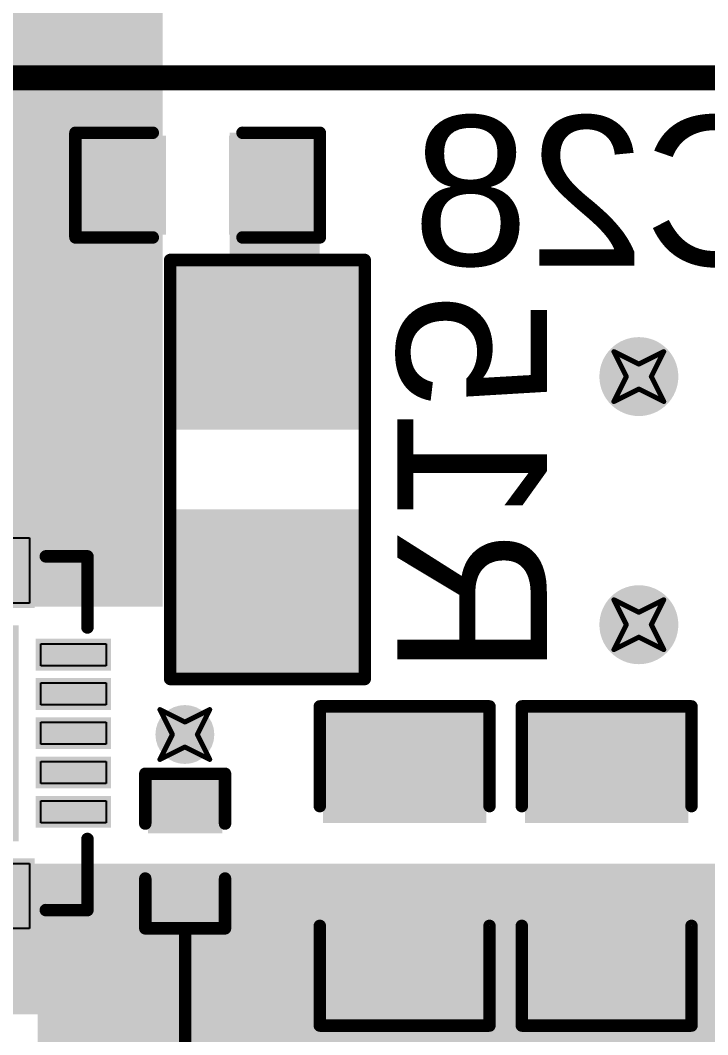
# Model space of a CAD drawing. Header units: inches. Extents: x -11 to 1110, y -7 to 455.
# Drawn here: x 575.46 to 582.46, y 11.88 to 22.21 of the extents above; entities that cross this region are included whole.
import ezdxf

# ---------------------------------------------------------------- set-up
doc = ezdxf.new("R2010")
doc.units = ezdxf.units.IN
for name, color, linetype in [('Bottom Layer', 5, 'Continuous'), ('Bottom Overlay', 54, 'Continuous'), ('Bottom Paste', 16, 'Continuous'), ('Bottom Solder', 6, 'Continuous'), ('Drill Drawing', 1, 'Continuous'), ('Top Layer', 1, 'Continuous'), ('Top Solder', 216, 'Continuous'), ('Via Holes', 16, 'Continuous')]:
    doc.layers.add(name, color=color, linetype=linetype)
doc.styles.add('Arial', font='', dxfattribs={"height": 0.2})
doc.styles.get('Arial').set_extended_font_data('Arial')

# ---------------------------------------------------------------- blocks, each defined once
blk = doc.blocks.new('VQFN_CLIP_28_EP_3_5_4_5___B_7')
at = {"layer": 'Bottom Layer'}
for points in [[(-0.912, 1.825), (-0.912, 2.49), (-0.688, 2.49), (-0.688, 1.825)], [(-0.512, 1.825), (-0.512, 2.49), (-0.288, 2.49), (-0.288, 1.825)], [(-0.112, 1.825), (-0.112, 2.49), (0.112, 2.49), (0.112, 1.825)], [(0.288, 1.825), (0.288, 2.49), (0.512, 2.49), (0.512, 1.825)], [(0.688, 1.825), (0.688, 2.49), (0.912, 2.49), (0.912, 1.825)], [(-1.99, 1.488), (-1.99, 1.712), (-1.325, 1.712), (-1.325, 1.488)], [(1.325, 1.488), (1.325, 1.712), (1.99, 1.712), (1.99, 1.488)], [(-1.05, -1.55), (-1.05, 1.55), (1.05, 1.55), (1.05, -1.55)], [(-1.99, 1.088), (-1.99, 1.312), (-1.325, 1.312), (-1.325, 1.088)], [(1.325, 1.088), (1.325, 1.312), (1.99, 1.312), (1.99, 1.088)], [(-1.99, 0.688), (-1.99, 0.912), (-1.325, 0.912), (-1.325, 0.688)], [(1.325, 0.688), (1.325, 0.912), (1.99, 0.912), (1.99, 0.688)], [(-1.99, 0.288), (-1.99, 0.512), (-1.325, 0.512), (-1.325, 0.288)], [(1.325, 0.288), (1.325, 0.512), (1.99, 0.512), (1.99, 0.288)], [(-1.99, -0.112), (-1.99, 0.112), (-1.325, 0.112), (-1.325, -0.112)], [(1.325, -0.112), (1.325, 0.112), (1.99, 0.112), (1.99, -0.112)], [(-1.99, -0.512), (-1.99, -0.288), (-1.325, -0.288), (-1.325, -0.512)], [(1.325, -0.512), (1.325, -0.288), (1.99, -0.288), (1.99, -0.512)], [(-1.99, -0.912), (-1.99, -0.688), (-1.325, -0.688), (-1.325, -0.912)], [(1.325, -0.912), (1.325, -0.688), (1.99, -0.688), (1.99, -0.912)], [(-1.99, -1.312), (-1.99, -1.088), (-1.325, -1.088), (-1.325, -1.312)], [(1.325, -1.312), (1.325, -1.088), (1.99, -1.088), (1.99, -1.312)], [(-1.99, -1.712), (-1.99, -1.488), (-1.325, -1.488), (-1.325, -1.712)], [(1.325, -1.712), (1.325, -1.488), (1.99, -1.488), (1.99, -1.712)], [(-0.912, -2.49), (-0.912, -1.825), (-0.688, -1.825), (-0.688, -2.49)], [(-0.512, -2.49), (-0.512, -1.825), (-0.288, -1.825), (-0.288, -2.49)], [(-0.112, -2.49), (-0.112, -1.825), (0.112, -1.825), (0.112, -2.49)], [(0.288, -2.49), (0.288, -1.825), (0.512, -1.825), (0.512, -2.49)], [(0.688, -2.49), (0.688, -1.825), (0.912, -1.825), (0.912, -2.49)]]:
    blk.add_hatch(color=5, dxfattribs=at).paths.add_polyline_path(points)
at = {"layer": 'Bottom Solder'}
for points in [[(-0.962, 1.775), (-0.962, 2.54), (-0.638, 2.54), (-0.638, 1.775)], [(-0.562, 1.775), (-0.562, 2.54), (-0.238, 2.54), (-0.238, 1.775)], [(-0.162, 1.775), (-0.162, 2.54), (0.162, 2.54), (0.162, 1.775)], [(0.238, 1.775), (0.238, 2.54), (0.562, 2.54), (0.562, 1.775)], [(0.638, 1.775), (0.638, 2.54), (0.962, 2.54), (0.962, 1.775)], [(-2.04, 1.438), (-2.04, 1.762), (-1.275, 1.762), (-1.275, 1.438)], [(1.275, 1.438), (1.275, 1.762), (2.04, 1.762), (2.04, 1.438)], [(-1.1, -1.6), (-1.1, 1.6), (1.1, 1.6), (1.1, -1.6)], [(-2.04, 1.038), (-2.04, 1.362), (-1.275, 1.362), (-1.275, 1.038)], [(1.275, 1.038), (1.275, 1.362), (2.04, 1.362), (2.04, 1.038)], [(-2.04, 0.638), (-2.04, 0.962), (-1.275, 0.962), (-1.275, 0.638)], [(1.275, 0.638), (1.275, 0.962), (2.04, 0.962), (2.04, 0.638)], [(-2.04, 0.238), (-2.04, 0.562), (-1.275, 0.562), (-1.275, 0.238)], [(1.275, 0.238), (1.275, 0.562), (2.04, 0.562), (2.04, 0.238)], [(-2.04, -0.162), (-2.04, 0.162), (-1.275, 0.162), (-1.275, -0.162)], [(1.275, -0.162), (1.275, 0.162), (2.04, 0.162), (2.04, -0.162)], [(-2.04, -0.562), (-2.04, -0.238), (-1.275, -0.238), (-1.275, -0.562)], [(1.275, -0.562), (1.275, -0.238), (2.04, -0.238), (2.04, -0.562)], [(-2.04, -0.962), (-2.04, -0.638), (-1.275, -0.638), (-1.275, -0.962)], [(1.275, -0.962), (1.275, -0.638), (2.04, -0.638), (2.04, -0.962)], [(-2.04, -1.362), (-2.04, -1.038), (-1.275, -1.038), (-1.275, -1.362)], [(1.275, -1.362), (1.275, -1.038), (2.04, -1.038), (2.04, -1.362)], [(-2.04, -1.762), (-2.04, -1.438), (-1.275, -1.438), (-1.275, -1.762)], [(1.275, -1.762), (1.275, -1.438), (2.04, -1.438), (2.04, -1.762)], [(-0.962, -2.54), (-0.962, -1.775), (-0.638, -1.775), (-0.638, -2.54)], [(-0.562, -2.54), (-0.562, -1.775), (-0.238, -1.775), (-0.238, -2.54)], [(-0.162, -2.54), (-0.162, -1.775), (0.162, -1.775), (0.162, -2.54)], [(0.238, -2.54), (0.238, -1.775), (0.562, -1.775), (0.562, -2.54)], [(0.638, -2.54), (0.638, -1.775), (0.962, -1.775), (0.962, -2.54)]]:
    blk.add_hatch(color=6, dxfattribs=at).paths.add_polyline_path(points)
at = {"layer": 'Bottom Overlay'}
for points in [[(-1.077, 2.301, 0.127, 0.127, 0), (-1.801, 2.301, 0.127, 0.127, 0)], [(-1.801, 1.877, 0.127, 0.127, 0), (-1.801, 2.301, 0.127, 0.127, 0)], [(1.801, 2.301, 0.127, 0.127, 0), (1.077, 2.301, 0.127, 0.127, 0)], [(1.801, 1.877, 0.127, 0.127, 0), (1.801, 2.301, 0.127, 0.127, 0)], [(-2.271, -1.742, 0.127, 0.127, 0), (-2.271, -1.488, 0.127, 0.127, 0)], [(-2.144, -1.615, 0.127, 0.127, 0), (-2.271, -1.488, 0.127, 0.127, 0)], [(-2.271, -1.742, 0.127, 0.127, 0), (-2.144, -1.615, 0.127, 0.127, 0)], [(-1.801, -2.301, 0.127, 0.127, 0), (-1.801, -1.877, 0.127, 0.127, 0)], [(1.801, -2.301, 0.127, 0.127, 0), (1.801, -1.877, 0.127, 0.127, 0)], [(-1.077, -2.301, 0.127, 0.127, 0), (-1.801, -2.301, 0.127, 0.127, 0)], [(1.801, -2.301, 0.127, 0.127, 0), (1.077, -2.301, 0.127, 0.127, 0)]]:
    blk.add_lwpolyline(points, format="xyseb", dxfattribs=at)
for points in [[(-1.833, 2.301, 0.0635, 0.0635, 1), (-1.769, 2.301, 0.0635, 0.0635, 1)], [(-1.833, 2.301, 0.0635, 0.0635, 1), (-1.769, 2.301, 0.0635, 0.0635, 1)], [(-1.109, 2.301, 0.0635, 0.0635, 1), (-1.045, 2.301, 0.0635, 0.0635, 1)], [(1.045, 2.301, 0.0635, 0.0635, 1), (1.109, 2.301, 0.0635, 0.0635, 1)], [(1.769, 2.301, 0.0635, 0.0635, 1), (1.833, 2.301, 0.0635, 0.0635, 1)], [(1.769, 2.301, 0.0635, 0.0635, 1), (1.833, 2.301, 0.0635, 0.0635, 1)], [(-1.833, 1.877, 0.0635, 0.0635, 1), (-1.769, 1.877, 0.0635, 0.0635, 1)], [(1.769, 1.877, 0.0635, 0.0635, 1), (1.833, 1.877, 0.0635, 0.0635, 1)], [(-2.302, -1.488, 0.0635, 0.0635, 1), (-2.239, -1.488, 0.0635, 0.0635, 1)], [(-2.302, -1.488, 0.0635, 0.0635, 1), (-2.239, -1.488, 0.0635, 0.0635, 1)], [(-2.175, -1.615, 0.0635, 0.0635, 1), (-2.112, -1.615, 0.0635, 0.0635, 1)], [(-2.175, -1.615, 0.0635, 0.0635, 1), (-2.112, -1.615, 0.0635, 0.0635, 1)], [(-2.302, -1.742, 0.0635, 0.0635, 1), (-2.239, -1.742, 0.0635, 0.0635, 1)], [(-2.302, -1.742, 0.0635, 0.0635, 1), (-2.239, -1.742, 0.0635, 0.0635, 1)], [(-1.833, -1.877, 0.0635, 0.0635, 1), (-1.769, -1.877, 0.0635, 0.0635, 1)], [(1.769, -1.877, 0.0635, 0.0635, 1), (1.833, -1.877, 0.0635, 0.0635, 1)], [(-1.833, -2.301, 0.0635, 0.0635, 1), (-1.769, -2.301, 0.0635, 0.0635, 1)], [(-1.833, -2.301, 0.0635, 0.0635, 1), (-1.769, -2.301, 0.0635, 0.0635, 1)], [(-1.109, -2.301, 0.0635, 0.0635, 1), (-1.045, -2.301, 0.0635, 0.0635, 1)], [(1.045, -2.301, 0.0635, 0.0635, 1), (1.109, -2.301, 0.0635, 0.0635, 1)], [(1.769, -2.301, 0.0635, 0.0635, 1), (1.833, -2.301, 0.0635, 0.0635, 1)], [(1.769, -2.301, 0.0635, 0.0635, 1), (1.833, -2.301, 0.0635, 0.0635, 1)]]:
    blk.add_lwpolyline(points, format="xyseb", close=True, dxfattribs=at)
at = {"layer": 'Bottom Paste'}
for p, q in [((-0.912, 1.825), (-0.912, 2.49)), ((-0.912, 2.49), (-0.688, 2.49)), ((-0.688, 2.49), (-0.688, 1.825)), ((-0.512, 1.825), (-0.512, 2.49)), ((-0.512, 2.49), (-0.288, 2.49)), ((-0.288, 2.49), (-0.288, 1.825)), ((-0.112, 1.825), (-0.112, 2.49)), ((-0.112, 2.49), (0.112, 2.49)), ((0.112, 2.49), (0.112, 1.825)), ((0.288, 1.825), (0.288, 2.49)), ((0.288, 2.49), (0.512, 2.49)), ((0.512, 2.49), (0.512, 1.825)), ((0.688, 1.825), (0.688, 2.49)), ((0.688, 2.49), (0.912, 2.49)), ((0.912, 2.49), (0.912, 1.825)), ((-0.688, 1.825), (-0.912, 1.825)), ((-0.688, 1.825), (-0.688, 1.825)), ((-0.288, 1.825), (-0.512, 1.825)), ((-0.288, 1.825), (-0.288, 1.825)), ((0.112, 1.825), (-0.112, 1.825)), ((0.112, 1.825), (0.112, 1.825)), ((0.512, 1.825), (0.288, 1.825)), ((0.512, 1.825), (0.512, 1.825)), ((0.912, 1.825), (0.688, 1.825)), ((0.912, 1.825), (0.912, 1.825)), ((-1.99, 1.488), (-1.99, 1.712)), ((-1.99, 1.712), (-1.325, 1.712)), ((-1.325, 1.712), (-1.325, 1.488)), ((1.325, 1.488), (1.325, 1.712)), ((1.325, 1.712), (1.99, 1.712)), ((1.99, 1.712), (1.99, 1.488)), ((-1.325, 1.488), (-1.99, 1.488)), ((-1.325, 1.488), (-1.325, 1.488)), ((1.99, 1.488), (1.325, 1.488)), ((1.99, 1.488), (1.99, 1.488)), ((-1.99, 1.312), (-1.325, 1.312)), ((-1.99, 1.088), (-1.99, 1.312)), ((-1.99, 1.312), (-1.99, 1.312)), ((-1.325, 1.312), (-1.325, 1.088)), ((-0.9, 1.3), (0.9, 1.3)), ((-0.9, -1.3), (-0.9, 1.3)), ((-0.9, 1.3), (-0.9, 1.3)), ((0.9, 1.3), (0.9, -1.3)), ((1.325, 1.088), (1.325, 1.312)), ((1.325, 1.312), (1.99, 1.312)), ((1.99, 1.312), (1.99, 1.088)), ((-1.325, 1.088), (-1.99, 1.088)), ((1.99, 1.088), (1.325, 1.088)), ((1.99, 1.088), (1.99, 1.088)), ((-1.99, 0.688), (-1.99, 0.912)), ((-1.99, 0.912), (-1.325, 0.912)), ((-1.325, 0.912), (-1.325, 0.688)), ((1.325, 0.912), (1.99, 0.912)), ((1.325, 0.688), (1.325, 0.912)), ((1.325, 0.912), (1.325, 0.912)), ((1.99, 0.912), (1.99, 0.688)), ((-1.325, 0.688), (-1.99, 0.688)), ((-1.325, 0.688), (-1.325, 0.688)), ((1.99, 0.688), (1.325, 0.688)), ((-1.99, 0.288), (-1.99, 0.512)), ((-1.99, 0.512), (-1.325, 0.512)), ((-1.325, 0.512), (-1.325, 0.288)), ((1.325, 0.512), (1.99, 0.512)), ((1.325, 0.288), (1.325, 0.512)), ((1.325, 0.512), (1.325, 0.512)), ((1.99, 0.512), (1.99, 0.288)), ((-1.325, 0.288), (-1.99, 0.288)), ((-1.325, 0.288), (-1.325, 0.288)), ((1.99, 0.288), (1.325, 0.288)), ((-1.99, -0.112), (-1.99, 0.112)), ((-1.99, 0.112), (-1.325, 0.112)), ((-1.325, 0.112), (-1.325, -0.112)), ((1.325, 0.112), (1.99, 0.112)), ((1.325, -0.112), (1.325, 0.112)), ((1.325, 0.112), (1.325, 0.112)), ((1.99, 0.112), (1.99, -0.112)), ((-1.325, -0.112), (-1.99, -0.112)), ((-1.325, -0.112), (-1.325, -0.112)), ((1.99, -0.112), (1.325, -0.112)), ((-1.99, -0.512), (-1.99, -0.288)), ((-1.99, -0.288), (-1.325, -0.288)), ((-1.325, -0.288), (-1.325, -0.512)), ((1.325, -0.288), (1.99, -0.288)), ((1.325, -0.512), (1.325, -0.288)), ((1.325, -0.288), (1.325, -0.288)), ((1.99, -0.288), (1.99, -0.512)), ((-1.325, -0.512), (-1.99, -0.512)), ((-1.325, -0.512), (-1.325, -0.512)), ((1.99, -0.512), (1.325, -0.512)), ((-1.99, -0.912), (-1.99, -0.688)), ((-1.99, -0.688), (-1.325, -0.688)), ((-1.325, -0.688), (-1.325, -0.912)), ((1.325, -0.688), (1.99, -0.688)), ((1.325, -0.912), (1.325, -0.688)), ((1.325, -0.688), (1.325, -0.688)), ((1.99, -0.688), (1.99, -0.912)), ((-1.325, -0.912), (-1.99, -0.912)), ((-1.325, -0.912), (-1.325, -0.912)), ((1.99, -0.912), (1.325, -0.912)), ((-1.99, -1.088), (-1.325, -1.088)), ((-1.99, -1.312), (-1.99, -1.088)), ((-1.99, -1.088), (-1.99, -1.088)), ((-1.325, -1.088), (-1.325, -1.312)), ((1.325, -1.088), (1.99, -1.088)), ((1.325, -1.312), (1.325, -1.088)), ((1.325, -1.088), (1.325, -1.088)), ((1.99, -1.088), (1.99, -1.312)), ((-1.325, -1.312), (-1.99, -1.312)), ((0.9, -1.3), (-0.9, -1.3)), ((1.99, -1.312), (1.325, -1.312)), ((-1.99, -1.488), (-1.325, -1.488)), ((-1.99, -1.712), (-1.99, -1.488)), ((-1.99, -1.488), (-1.99, -1.488)), ((-1.325, -1.488), (-1.325, -1.712)), ((1.325, -1.488), (1.99, -1.488)), ((1.325, -1.712), (1.325, -1.488)), ((1.325, -1.488), (1.325, -1.488)), ((1.99, -1.488), (1.99, -1.712)), ((-1.325, -1.712), (-1.99, -1.712)), ((1.99, -1.712), (1.325, -1.712)), ((-0.912, -2.49), (-0.912, -1.825)), ((-0.912, -1.825), (-0.688, -1.825)), ((-0.688, -1.825), (-0.688, -2.49)), ((-0.512, -1.825), (-0.288, -1.825)), ((-0.512, -2.49), (-0.512, -1.825)), ((-0.512, -1.825), (-0.512, -1.825)), ((-0.288, -1.825), (-0.288, -2.49)), ((-0.112, -1.825), (0.112, -1.825)), ((-0.112, -2.49), (-0.112, -1.825)), ((-0.112, -1.825), (-0.112, -1.825)), ((0.112, -1.825), (0.112, -2.49)), ((0.288, -2.49), (0.288, -1.825)), ((0.288, -1.825), (0.512, -1.825)), ((0.512, -1.825), (0.512, -2.49)), ((0.688, -2.49), (0.688, -1.825)), ((0.688, -1.825), (0.912, -1.825)), ((0.912, -1.825), (0.912, -2.49)), ((-0.688, -2.49), (-0.912, -2.49)), ((-0.688, -2.49), (-0.688, -2.49)), ((-0.288, -2.49), (-0.512, -2.49)), ((0.112, -2.49), (-0.112, -2.49)), ((0.512, -2.49), (0.288, -2.49)), ((0.512, -2.49), (0.512, -2.49)), ((0.912, -2.49), (0.688, -2.49)), ((0.912, -2.49), (0.912, -2.49))]:
    blk.add_line(p, q, dxfattribs=at)
blk = doc.blocks.new('R___1206_B_36')
at = {"layer": 'Bottom Layer'}
for points in [[(-2.032, 0.889), (-0.508, 0.889), (-0.508, -0.889), (-2.032, -0.889)], [(0.508, 0.889), (2.032, 0.889), (2.032, -0.889), (0.508, -0.889)]]:
    blk.add_hatch(color=5, dxfattribs=at).paths.add_polyline_path(points)
at = {"layer": 'Bottom Paste'}
for points in [[(-2.032, 0.889), (-0.508, 0.889), (-0.508, -0.889), (-2.032, -0.889)], [(0.508, 0.889), (2.032, 0.889), (2.032, -0.889), (0.508, -0.889)]]:
    blk.add_hatch(color=16, dxfattribs=at).paths.add_polyline_path(points)
at = {"layer": 'Bottom Solder'}
for points in [[(-2.1336, 0.9906), (-0.4064, 0.9906), (-0.4064, -0.9906), (-2.1336, -0.9906)], [(0.4064, 0.9906), (2.1336, 0.9906), (2.1336, -0.9906), (0.4064, -0.9906)]]:
    blk.add_hatch(color=6, dxfattribs=at).paths.add_polyline_path(points)
at = {"layer": 'Bottom Overlay'}
for points in [[(-2.1336, 0.9906, 0.127, 0.127, 0), (2.1336, 0.9906, 0.127, 0.127, 0)], [(-2.1336, 0.9906, 0.127, 0.127, 0), (-2.1336, -0.9906, 0.127, 0.127, 0)], [(2.1336, 0.9906, 0.127, 0.127, 0), (2.1336, -0.9906, 0.127, 0.127, 0)], [(-2.1336, -0.9906, 0.127, 0.127, 0), (2.1336, -0.9906, 0.127, 0.127, 0)]]:
    blk.add_lwpolyline(points, format="xyseb", dxfattribs=at)
for points in [[(-2.16535, 0.9906, 0.0635, 0.0635, 1), (-2.10185, 0.9906, 0.0635, 0.0635, 1)], [(-2.16535, 0.9906, 0.0635, 0.0635, 1), (-2.10185, 0.9906, 0.0635, 0.0635, 1)], [(2.10185, 0.9906, 0.0635, 0.0635, 1), (2.16535, 0.9906, 0.0635, 0.0635, 1)], [(2.10185, 0.9906, 0.0635, 0.0635, 1), (2.16535, 0.9906, 0.0635, 0.0635, 1)], [(-2.16535, -0.9906, 0.0635, 0.0635, 1), (-2.10185, -0.9906, 0.0635, 0.0635, 1)], [(-2.16535, -0.9906, 0.0635, 0.0635, 1), (-2.10185, -0.9906, 0.0635, 0.0635, 1)], [(2.10185, -0.9906, 0.0635, 0.0635, 1), (2.16535, -0.9906, 0.0635, 0.0635, 1)], [(2.10185, -0.9906, 0.0635, 0.0635, 1), (2.16535, -0.9906, 0.0635, 0.0635, 1)]]:
    blk.add_lwpolyline(points, format="xyseb", close=True, dxfattribs=at)
blk = doc.blocks.new('BCIH1367_2R2M_B_234')
at = {"layer": 'Bottom Overlay'}
blk.add_lwpolyline([(-6.7, -6.3, 0.254, 0.254, 0), (6.7, -6.3, 0.254, 0.254, 0)], format="xyseb", dxfattribs=at)
blk = doc.blocks.new('C___0603_B_242')
at = {"layer": 'Bottom Layer'}
for points in [[(-1.143, -0.445), (-1.143, 0.445), (-0.381, 0.445), (-0.381, -0.445)], [(0.381, -0.445), (0.381, 0.445), (1.143, 0.445), (1.143, -0.445)]]:
    blk.add_hatch(color=5, dxfattribs=at).paths.add_polyline_path(points)
at = {"layer": 'Bottom Paste'}
for points in [[(-1.143, -0.445), (-1.143, 0.445), (-0.381, 0.445), (-0.381, -0.445)], [(0.381, -0.445), (0.381, 0.445), (1.143, 0.445), (1.143, -0.445)]]:
    blk.add_hatch(color=16, dxfattribs=at).paths.add_polyline_path(points)
at = {"layer": 'Bottom Solder'}
for points in [[(-1.203, -0.504), (-1.203, 0.504), (-0.321, 0.504), (-0.321, -0.504)], [(0.321, -0.504), (0.321, 0.504), (1.203, 0.504), (1.203, -0.504)]]:
    blk.add_hatch(color=6, dxfattribs=at).paths.add_polyline_path(points)
at = {"layer": 'Bottom Overlay'}
for points in [[(-0.457, 0.533, 0.127, 0.127, 0), (-1.245, 0.533, 0.127, 0.127, 0)], [(-1.245, 0.533, 0.127, 0.127, 0), (-1.245, -0.533, 0.127, 0.127, 0)], [(1.245, 0.533, 0.127, 0.127, 0), (0.457, 0.533, 0.127, 0.127, 0)], [(1.245, 0.533, 0.127, 0.127, 0), (1.245, -0.533, 0.127, 0.127, 0)], [(-0.457, -0.533, 0.127, 0.127, 0), (-1.245, -0.533, 0.127, 0.127, 0)], [(1.245, -0.533, 0.127, 0.127, 0), (0.457, -0.533, 0.127, 0.127, 0)]]:
    blk.add_lwpolyline(points, format="xyseb", dxfattribs=at)
for points in [[(-1.276, 0.533, 0.0635, 0.0635, 1), (-1.213, 0.533, 0.0635, 0.0635, 1)], [(-1.276, 0.533, 0.0635, 0.0635, 1), (-1.213, 0.533, 0.0635, 0.0635, 1)], [(-0.489, 0.533, 0.0635, 0.0635, 1), (-0.425, 0.533, 0.0635, 0.0635, 1)], [(0.425, 0.533, 0.0635, 0.0635, 1), (0.489, 0.533, 0.0635, 0.0635, 1)], [(1.213, 0.533, 0.0635, 0.0635, 1), (1.276, 0.533, 0.0635, 0.0635, 1)], [(1.213, 0.533, 0.0635, 0.0635, 1), (1.276, 0.533, 0.0635, 0.0635, 1)], [(-1.276, -0.533, 0.0635, 0.0635, 1), (-1.213, -0.533, 0.0635, 0.0635, 1)], [(-1.276, -0.533, 0.0635, 0.0635, 1), (-1.213, -0.533, 0.0635, 0.0635, 1)], [(-0.489, -0.533, 0.0635, 0.0635, 1), (-0.425, -0.533, 0.0635, 0.0635, 1)], [(0.425, -0.533, 0.0635, 0.0635, 1), (0.489, -0.533, 0.0635, 0.0635, 1)], [(1.213, -0.533, 0.0635, 0.0635, 1), (1.276, -0.533, 0.0635, 0.0635, 1)], [(1.213, -0.533, 0.0635, 0.0635, 1), (1.276, -0.533, 0.0635, 0.0635, 1)]]:
    blk.add_lwpolyline(points, format="xyseb", close=True, dxfattribs=at)
blk = doc.blocks.new('C___0402_B_253')
at = {"layer": 'Bottom Layer'}
for points in [[(-0.241, 0.318), (-0.241, -0.318), (-0.699, -0.318), (-0.699, 0.318)], [(0.699, 0.318), (0.699, -0.318), (0.241, -0.318), (0.241, 0.318)]]:
    blk.add_hatch(color=5, dxfattribs=at).paths.add_polyline_path(points)
at = {"layer": 'Bottom Paste'}
for points in [[(-0.241, 0.318), (-0.241, -0.318), (-0.699, -0.318), (-0.699, 0.318)], [(0.699, 0.318), (0.699, -0.318), (0.241, -0.318), (0.241, 0.318)]]:
    blk.add_hatch(color=16, dxfattribs=at).paths.add_polyline_path(points)
at = {"layer": 'Bottom Solder'}
for points in [[(-0.181, 0.377), (-0.181, -0.377), (-0.758, -0.377), (-0.758, 0.377)], [(0.758, 0.377), (0.758, -0.377), (0.181, -0.377), (0.181, 0.377)]]:
    blk.add_hatch(color=6, dxfattribs=at).paths.add_polyline_path(points)
at = {"layer": 'Bottom Overlay'}
for points in [[(-0.787, 0.406, 0.127, 0.127, 0), (-0.279, 0.406, 0.127, 0.127, 0)], [(-0.787, 0.406, 0.127, 0.127, 0), (-0.787, -0.406, 0.127, 0.127, 0)], [(0.279, 0.406, 0.127, 0.127, 0), (0.787, 0.406, 0.127, 0.127, 0)], [(0.787, 0.406, 0.127, 0.127, 0), (0.787, -0.406, 0.127, 0.127, 0)], [(-0.787, -0.406, 0.127, 0.127, 0), (-0.279, -0.406, 0.127, 0.127, 0)], [(0.279, -0.406, 0.127, 0.127, 0), (0.787, -0.406, 0.127, 0.127, 0)]]:
    blk.add_lwpolyline(points, format="xyseb", dxfattribs=at)
for points in [[(-0.819, 0.406, 0.0635, 0.0635, 1), (-0.756, 0.406, 0.0635, 0.0635, 1)], [(-0.819, 0.406, 0.0635, 0.0635, 1), (-0.756, 0.406, 0.0635, 0.0635, 1)], [(-0.311, 0.406, 0.0635, 0.0635, 1), (-0.248, 0.406, 0.0635, 0.0635, 1)], [(0.248, 0.406, 0.0635, 0.0635, 1), (0.311, 0.406, 0.0635, 0.0635, 1)], [(0.756, 0.406, 0.0635, 0.0635, 1), (0.819, 0.406, 0.0635, 0.0635, 1)], [(0.756, 0.406, 0.0635, 0.0635, 1), (0.819, 0.406, 0.0635, 0.0635, 1)], [(-0.819, -0.406, 0.0635, 0.0635, 1), (-0.756, -0.406, 0.0635, 0.0635, 1)], [(-0.819, -0.406, 0.0635, 0.0635, 1), (-0.756, -0.406, 0.0635, 0.0635, 1)], [(-0.311, -0.406, 0.0635, 0.0635, 1), (-0.248, -0.406, 0.0635, 0.0635, 1)], [(0.248, -0.406, 0.0635, 0.0635, 1), (0.311, -0.406, 0.0635, 0.0635, 1)], [(0.756, -0.406, 0.0635, 0.0635, 1), (0.819, -0.406, 0.0635, 0.0635, 1)], [(0.756, -0.406, 0.0635, 0.0635, 1), (0.819, -0.406, 0.0635, 0.0635, 1)]]:
    blk.add_lwpolyline(points, format="xyseb", close=True, dxfattribs=at)
blk = doc.blocks.new('C___0805_B_256')
at = {"layer": 'Bottom Layer'}
for points in [[(-1.524, 0.762), (-0.508, 0.762), (-0.508, -0.762), (-1.524, -0.762)], [(0.508, 0.762), (1.524, 0.762), (1.524, -0.762), (0.508, -0.762)]]:
    blk.add_hatch(color=5, dxfattribs=at).paths.add_polyline_path(points)
at = {"layer": 'Bottom Paste'}
for points in [[(-1.524, 0.762), (-0.508, 0.762), (-0.508, -0.762), (-1.524, -0.762)], [(0.508, 0.762), (1.524, 0.762), (1.524, -0.762), (0.508, -0.762)]]:
    blk.add_hatch(color=16, dxfattribs=at).paths.add_polyline_path(points)
at = {"layer": 'Bottom Solder'}
for points in [[(-1.594, 0.832), (-0.438, 0.832), (-0.438, -0.832), (-1.594, -0.832)], [(0.438, 0.832), (1.594, 0.832), (1.594, -0.832), (0.438, -0.832)]]:
    blk.add_hatch(color=6, dxfattribs=at).paths.add_polyline_path(points)
at = {"layer": 'Bottom Overlay'}
for points in [[(-0.61, 0.864, 0.127, 0.127, 0), (-1.626, 0.864, 0.127, 0.127, 0)], [(-1.626, -0.864, 0.127, 0.127, 0), (-1.626, 0.864, 0.127, 0.127, 0)], [(1.626, 0.864, 0.127, 0.127, 0), (0.61, 0.864, 0.127, 0.127, 0)], [(1.626, -0.864, 0.127, 0.127, 0), (1.626, 0.864, 0.127, 0.127, 0)], [(-0.61, -0.864, 0.127, 0.127, 0), (-1.626, -0.864, 0.127, 0.127, 0)], [(1.626, -0.864, 0.127, 0.127, 0), (0.61, -0.864, 0.127, 0.127, 0)]]:
    blk.add_lwpolyline(points, format="xyseb", dxfattribs=at)
for points in [[(-1.657, 0.864, 0.0635, 0.0635, 1), (-1.594, 0.864, 0.0635, 0.0635, 1)], [(-1.657, 0.864, 0.0635, 0.0635, 1), (-1.594, 0.864, 0.0635, 0.0635, 1)], [(-0.641, 0.864, 0.0635, 0.0635, 1), (-0.578, 0.864, 0.0635, 0.0635, 1)], [(0.578, 0.864, 0.0635, 0.0635, 1), (0.641, 0.864, 0.0635, 0.0635, 1)], [(1.594, 0.864, 0.0635, 0.0635, 1), (1.657, 0.864, 0.0635, 0.0635, 1)], [(1.594, 0.864, 0.0635, 0.0635, 1), (1.657, 0.864, 0.0635, 0.0635, 1)], [(-1.657, -0.864, 0.0635, 0.0635, 1), (-1.594, -0.864, 0.0635, 0.0635, 1)], [(-1.657, -0.864, 0.0635, 0.0635, 1), (-1.594, -0.864, 0.0635, 0.0635, 1)], [(-0.641, -0.864, 0.0635, 0.0635, 1), (-0.578, -0.864, 0.0635, 0.0635, 1)], [(0.578, -0.864, 0.0635, 0.0635, 1), (0.641, -0.864, 0.0635, 0.0635, 1)], [(1.594, -0.864, 0.0635, 0.0635, 1), (1.657, -0.864, 0.0635, 0.0635, 1)], [(1.594, -0.864, 0.0635, 0.0635, 1), (1.657, -0.864, 0.0635, 0.0635, 1)]]:
    blk.add_lwpolyline(points, format="xyseb", close=True, dxfattribs=at)
blk = doc.blocks.new('C___0805_B_257')
at = {"layer": 'Bottom Layer'}
for points in [[(-1.524, 0.762), (-0.508, 0.762), (-0.508, -0.762), (-1.524, -0.762)], [(0.508, 0.762), (1.524, 0.762), (1.524, -0.762), (0.508, -0.762)]]:
    blk.add_hatch(color=5, dxfattribs=at).paths.add_polyline_path(points)
at = {"layer": 'Bottom Paste'}
for points in [[(-1.524, 0.762), (-0.508, 0.762), (-0.508, -0.762), (-1.524, -0.762)], [(0.508, 0.762), (1.524, 0.762), (1.524, -0.762), (0.508, -0.762)]]:
    blk.add_hatch(color=16, dxfattribs=at).paths.add_polyline_path(points)
at = {"layer": 'Bottom Solder'}
for points in [[(-1.594, 0.832), (-0.438, 0.832), (-0.438, -0.832), (-1.594, -0.832)], [(0.438, 0.832), (1.594, 0.832), (1.594, -0.832), (0.438, -0.832)]]:
    blk.add_hatch(color=6, dxfattribs=at).paths.add_polyline_path(points)
at = {"layer": 'Bottom Overlay'}
for points in [[(-0.61, 0.864, 0.127, 0.127, 0), (-1.626, 0.864, 0.127, 0.127, 0)], [(-1.626, -0.864, 0.127, 0.127, 0), (-1.626, 0.864, 0.127, 0.127, 0)], [(1.626, 0.864, 0.127, 0.127, 0), (0.61, 0.864, 0.127, 0.127, 0)], [(1.626, -0.864, 0.127, 0.127, 0), (1.626, 0.864, 0.127, 0.127, 0)], [(-0.61, -0.864, 0.127, 0.127, 0), (-1.626, -0.864, 0.127, 0.127, 0)], [(1.626, -0.864, 0.127, 0.127, 0), (0.61, -0.864, 0.127, 0.127, 0)]]:
    blk.add_lwpolyline(points, format="xyseb", dxfattribs=at)
for points in [[(-1.657, 0.864, 0.0635, 0.0635, 1), (-1.594, 0.864, 0.0635, 0.0635, 1)], [(-1.657, 0.864, 0.0635, 0.0635, 1), (-1.594, 0.864, 0.0635, 0.0635, 1)], [(-0.641, 0.864, 0.0635, 0.0635, 1), (-0.578, 0.864, 0.0635, 0.0635, 1)], [(0.578, 0.864, 0.0635, 0.0635, 1), (0.641, 0.864, 0.0635, 0.0635, 1)], [(1.594, 0.864, 0.0635, 0.0635, 1), (1.657, 0.864, 0.0635, 0.0635, 1)], [(1.594, 0.864, 0.0635, 0.0635, 1), (1.657, 0.864, 0.0635, 0.0635, 1)], [(-1.657, -0.864, 0.0635, 0.0635, 1), (-1.594, -0.864, 0.0635, 0.0635, 1)], [(-1.657, -0.864, 0.0635, 0.0635, 1), (-1.594, -0.864, 0.0635, 0.0635, 1)], [(-0.641, -0.864, 0.0635, 0.0635, 1), (-0.578, -0.864, 0.0635, 0.0635, 1)], [(0.578, -0.864, 0.0635, 0.0635, 1), (0.641, -0.864, 0.0635, 0.0635, 1)], [(1.594, -0.864, 0.0635, 0.0635, 1), (1.657, -0.864, 0.0635, 0.0635, 1)], [(1.594, -0.864, 0.0635, 0.0635, 1), (1.657, -0.864, 0.0635, 0.0635, 1)]]:
    blk.add_lwpolyline(points, format="xyseb", close=True, dxfattribs=at)

msp = doc.modelspace()

# ---------------------------------------------------------------- hatches: boundary and pattern name
at = {"layer": 'Bottom Layer'}
for points in [[(574.145, 16.237), (576.913, 16.237), (576.913, 30.436), (574.145, 30.436)], [(577.596, 18.237), (578.513, 18.237), (578.513, 21.063), (577.596, 21.063)], [(638.324, 15.265), (638.324, 10.084), (638.324, 7.398), (636.222, 7.398), (636.222, 8.833), (633.25, 8.833), (633.25, 9.811), (633.25, 10.084), (590.448, 10.084), (590.448, 0.259), (560.172, 0.259), (560.172, 5.842), (576.809, 5.842), (576.809, 10.471), (575.64, 10.471), (575.64, 12.086), (574, 12.086), (573.731, 12.355), (573.731, 12.781), (573.736, 12.781), (573.736, 13.621), (573.956, 13.621), (573.956, 12.781), (574.536, 12.781), (574.536, 13.621), (586.638, 13.621), (586.638, 15.265)]]:
    msp.add_hatch(color=5, dxfattribs=at).paths.add_polyline_path(points)
h = msp.add_hatch(color=5, dxfattribs=at)
edge = h.paths.add_edge_path()
edge.add_arc((581.762, 18.58), 0.3, 0, 360)
h = msp.add_hatch(color=5, dxfattribs=at)
edge = h.paths.add_edge_path()
edge.add_arc((581.762, 16.053), 0.3, 0, 360)
h = msp.add_hatch(color=5, dxfattribs=at)
edge = h.paths.add_edge_path()
edge.add_arc((577.139, 14.935), 0.3, 0, 360)
at = {"layer": 'Bottom Solder'}
h = msp.add_hatch(color=6, dxfattribs=at)
edge = h.paths.add_edge_path()
edge.add_arc((581.762, 18.58), 0.402, 0, 360)
h = msp.add_hatch(color=6, dxfattribs=at)
edge = h.paths.add_edge_path()
edge.add_arc((581.762, 16.053), 0.402, 0, 360)
at = {"layer": 'Top Layer'}
h = msp.add_hatch(color=1, dxfattribs=at)
edge = h.paths.add_edge_path()
edge.add_arc((581.762, 18.58), 0.3, 0, 360)
h = msp.add_hatch(color=1, dxfattribs=at)
edge = h.paths.add_edge_path()
edge.add_arc((581.762, 16.053), 0.3, 0, 360)
h = msp.add_hatch(color=1, dxfattribs=at)
edge = h.paths.add_edge_path()
edge.add_arc((577.139, 14.935), 0.3, 0, 360)
msp.add_hatch(color=1, dxfattribs=at).paths.add_polyline_path([(597.792, 8.82), (597.792, 0.259), (575.64, 0.259), (575.64, 10.471), (575.64, 12.086), (575.64, 13.621), (597.792, 13.621)])
at = {"layer": 'Top Solder'}
h = msp.add_hatch(color=216, dxfattribs=at)
edge = h.paths.add_edge_path()
edge.add_arc((581.762, 18.58), 0.402, 0, 360)
h = msp.add_hatch(color=216, dxfattribs=at)
edge = h.paths.add_edge_path()
edge.add_arc((581.762, 16.053), 0.402, 0, 360)
at = {"layer": 'Via Holes'}
h = msp.add_hatch(color=7, dxfattribs=at)
edge = h.paths.add_edge_path()
edge.add_arc((581.762, 18.58), 0.15, 0, 360)
h = msp.add_hatch(color=7, dxfattribs=at)
edge = h.paths.add_edge_path()
edge.add_arc((581.762, 16.053), 0.15, 0, 360)
h = msp.add_hatch(color=7, dxfattribs=at)
edge = h.paths.add_edge_path()
edge.add_arc((577.139, 14.935), 0.15, 0, 360)

# ---------------------------------------------------------------- linework, layer by layer
at = {"layer": 'Bottom Overlay'}
msp.add_lwpolyline([(577.142, 8.15, 0.127, 0.127, 0), (577.142, 12.961, 0.127, 0.127, 0)], format="xyseb", dxfattribs=at)
msp.add_lwpolyline([(577.11, 12.961, 0.0635, 0.0635, 1), (577.174, 12.961, 0.0635, 0.0635, 1)], format="xyseb", close=True, dxfattribs=at)
at = {"layer": 'Drill Drawing'}
for points in [[(581.508, 18.834, 0.0508, 0.0508, 0), (581.762, 18.707, 0.0508, 0.0508, 0)], [(581.508, 18.834, 0.0508, 0.0508, 0), (581.635, 18.58, 0.0508, 0.0508, 0)], [(581.762, 18.707, 0.0508, 0.0508, 0), (582.016, 18.834, 0.0508, 0.0508, 0)], [(581.889, 18.58, 0.0508, 0.0508, 0), (582.016, 18.834, 0.0508, 0.0508, 0)], [(581.508, 18.326, 0.0508, 0.0508, 0), (581.635, 18.58, 0.0508, 0.0508, 0)], [(581.889, 18.58, 0.0508, 0.0508, 0), (582.016, 18.326, 0.0508, 0.0508, 0)], [(581.508, 18.326, 0.0508, 0.0508, 0), (581.762, 18.453, 0.0508, 0.0508, 0)], [(581.762, 18.453, 0.0508, 0.0508, 0), (582.016, 18.326, 0.0508, 0.0508, 0)], [(581.508, 16.307, 0.0508, 0.0508, 0), (581.762, 16.18, 0.0508, 0.0508, 0)], [(581.508, 16.307, 0.0508, 0.0508, 0), (581.635, 16.053, 0.0508, 0.0508, 0)], [(581.762, 16.18, 0.0508, 0.0508, 0), (582.016, 16.307, 0.0508, 0.0508, 0)], [(581.889, 16.053, 0.0508, 0.0508, 0), (582.016, 16.307, 0.0508, 0.0508, 0)], [(581.508, 15.799, 0.0508, 0.0508, 0), (581.635, 16.053, 0.0508, 0.0508, 0)], [(581.889, 16.053, 0.0508, 0.0508, 0), (582.016, 15.799, 0.0508, 0.0508, 0)], [(581.508, 15.799, 0.0508, 0.0508, 0), (581.762, 15.926, 0.0508, 0.0508, 0)], [(581.762, 15.926, 0.0508, 0.0508, 0), (582.016, 15.799, 0.0508, 0.0508, 0)], [(576.885, 15.189, 0.0508, 0.0508, 0), (577.139, 15.062, 0.0508, 0.0508, 0)], [(576.885, 15.189, 0.0508, 0.0508, 0), (577.012, 14.935, 0.0508, 0.0508, 0)], [(577.139, 15.062, 0.0508, 0.0508, 0), (577.393, 15.189, 0.0508, 0.0508, 0)], [(577.266, 14.935, 0.0508, 0.0508, 0), (577.393, 15.189, 0.0508, 0.0508, 0)], [(576.885, 14.681, 0.0508, 0.0508, 0), (577.012, 14.935, 0.0508, 0.0508, 0)], [(577.266, 14.935, 0.0508, 0.0508, 0), (577.393, 14.681, 0.0508, 0.0508, 0)], [(576.885, 14.681, 0.0508, 0.0508, 0), (577.139, 14.808, 0.0508, 0.0508, 0)], [(577.139, 14.808, 0.0508, 0.0508, 0), (577.393, 14.681, 0.0508, 0.0508, 0)]]:
    msp.add_lwpolyline(points, format="xyseb", dxfattribs=at)
for points in [[(581.495, 18.834, 0.0254, 0.0254, 1), (581.52, 18.834, 0.0254, 0.0254, 1)], [(581.495, 18.834, 0.0254, 0.0254, 1), (581.52, 18.834, 0.0254, 0.0254, 1)], [(582.003, 18.834, 0.0254, 0.0254, 1), (582.028, 18.834, 0.0254, 0.0254, 1)], [(582.003, 18.834, 0.0254, 0.0254, 1), (582.028, 18.834, 0.0254, 0.0254, 1)], [(581.749, 18.707, 0.0254, 0.0254, 1), (581.774, 18.707, 0.0254, 0.0254, 1)], [(581.749, 18.707, 0.0254, 0.0254, 1), (581.774, 18.707, 0.0254, 0.0254, 1)], [(581.622, 18.58, 0.0254, 0.0254, 1), (581.647, 18.58, 0.0254, 0.0254, 1)], [(581.622, 18.58, 0.0254, 0.0254, 1), (581.647, 18.58, 0.0254, 0.0254, 1)], [(581.876, 18.58, 0.0254, 0.0254, 1), (581.901, 18.58, 0.0254, 0.0254, 1)], [(581.876, 18.58, 0.0254, 0.0254, 1), (581.901, 18.58, 0.0254, 0.0254, 1)], [(581.749, 18.453, 0.0254, 0.0254, 1), (581.774, 18.453, 0.0254, 0.0254, 1)], [(581.749, 18.453, 0.0254, 0.0254, 1), (581.774, 18.453, 0.0254, 0.0254, 1)], [(581.495, 18.326, 0.0254, 0.0254, 1), (581.52, 18.326, 0.0254, 0.0254, 1)], [(581.495, 18.326, 0.0254, 0.0254, 1), (581.52, 18.326, 0.0254, 0.0254, 1)], [(582.003, 18.326, 0.0254, 0.0254, 1), (582.028, 18.326, 0.0254, 0.0254, 1)], [(582.003, 18.326, 0.0254, 0.0254, 1), (582.028, 18.326, 0.0254, 0.0254, 1)], [(581.495, 16.307, 0.0254, 0.0254, 1), (581.52, 16.307, 0.0254, 0.0254, 1)], [(581.495, 16.307, 0.0254, 0.0254, 1), (581.52, 16.307, 0.0254, 0.0254, 1)], [(582.003, 16.307, 0.0254, 0.0254, 1), (582.028, 16.307, 0.0254, 0.0254, 1)], [(582.003, 16.307, 0.0254, 0.0254, 1), (582.028, 16.307, 0.0254, 0.0254, 1)], [(581.749, 16.18, 0.0254, 0.0254, 1), (581.774, 16.18, 0.0254, 0.0254, 1)], [(581.749, 16.18, 0.0254, 0.0254, 1), (581.774, 16.18, 0.0254, 0.0254, 1)], [(581.622, 16.053, 0.0254, 0.0254, 1), (581.647, 16.053, 0.0254, 0.0254, 1)], [(581.622, 16.053, 0.0254, 0.0254, 1), (581.647, 16.053, 0.0254, 0.0254, 1)], [(581.876, 16.053, 0.0254, 0.0254, 1), (581.901, 16.053, 0.0254, 0.0254, 1)], [(581.876, 16.053, 0.0254, 0.0254, 1), (581.901, 16.053, 0.0254, 0.0254, 1)], [(581.749, 15.926, 0.0254, 0.0254, 1), (581.774, 15.926, 0.0254, 0.0254, 1)], [(581.749, 15.926, 0.0254, 0.0254, 1), (581.774, 15.926, 0.0254, 0.0254, 1)], [(581.495, 15.799, 0.0254, 0.0254, 1), (581.52, 15.799, 0.0254, 0.0254, 1)], [(581.495, 15.799, 0.0254, 0.0254, 1), (581.52, 15.799, 0.0254, 0.0254, 1)], [(582.003, 15.799, 0.0254, 0.0254, 1), (582.028, 15.799, 0.0254, 0.0254, 1)], [(582.003, 15.799, 0.0254, 0.0254, 1), (582.028, 15.799, 0.0254, 0.0254, 1)], [(576.872, 15.189, 0.0254, 0.0254, 1), (576.897, 15.189, 0.0254, 0.0254, 1)], [(576.872, 15.189, 0.0254, 0.0254, 1), (576.897, 15.189, 0.0254, 0.0254, 1)], [(577.38, 15.189, 0.0254, 0.0254, 1), (577.405, 15.189, 0.0254, 0.0254, 1)], [(577.38, 15.189, 0.0254, 0.0254, 1), (577.405, 15.189, 0.0254, 0.0254, 1)], [(577.126, 15.062, 0.0254, 0.0254, 1), (577.151, 15.062, 0.0254, 0.0254, 1)], [(577.126, 15.062, 0.0254, 0.0254, 1), (577.151, 15.062, 0.0254, 0.0254, 1)], [(576.999, 14.935, 0.0254, 0.0254, 1), (577.024, 14.935, 0.0254, 0.0254, 1)], [(576.999, 14.935, 0.0254, 0.0254, 1), (577.024, 14.935, 0.0254, 0.0254, 1)], [(577.253, 14.935, 0.0254, 0.0254, 1), (577.278, 14.935, 0.0254, 0.0254, 1)], [(577.253, 14.935, 0.0254, 0.0254, 1), (577.278, 14.935, 0.0254, 0.0254, 1)], [(577.126, 14.808, 0.0254, 0.0254, 1), (577.151, 14.808, 0.0254, 0.0254, 1)], [(577.126, 14.808, 0.0254, 0.0254, 1), (577.151, 14.808, 0.0254, 0.0254, 1)], [(576.872, 14.681, 0.0254, 0.0254, 1), (576.897, 14.681, 0.0254, 0.0254, 1)], [(576.872, 14.681, 0.0254, 0.0254, 1), (576.897, 14.681, 0.0254, 0.0254, 1)], [(577.38, 14.681, 0.0254, 0.0254, 1), (577.405, 14.681, 0.0254, 0.0254, 1)], [(577.38, 14.681, 0.0254, 0.0254, 1), (577.405, 14.681, 0.0254, 0.0254, 1)]]:
    msp.add_lwpolyline(points, format="xyseb", close=True, dxfattribs=at)

# ---------------------------------------------------------------- block references
msp.add_blockref('BCIH1367_2R2M_B_234', (581.141, 27.921))
for name, p, rotation in [('C___0603_B_242', (577.269, 20.53), 180), ('R___1206_B_36', (577.98, 17.634), 90), ('VQFN_CLIP_28_EP_3_5_4_5___B_7', (573.846, 14.948), 270), ('C___0805_B_257', (579.377, 13.596), 270), ('C___0805_B_256', (581.434, 13.596), 270), ('C___0402_B_253', (577.142, 13.748), 90)]:
    msp.add_blockref(name, p, dxfattribs=dict(rotation=rotation))

# ---------------------------------------------------------------- texts
at = {"layer": 'Bottom Overlay', "style": 'Arial', "text_generation_flag": 2}
msp.add_text('C28', height=1.524, dxfattribs=at).set_placement((583.361, 19.711))
msp.add_text('R15', height=1.524, rotation=270, dxfattribs=at).set_placement((579.301, 15.527))

doc.saveas('drawing.dxf')
